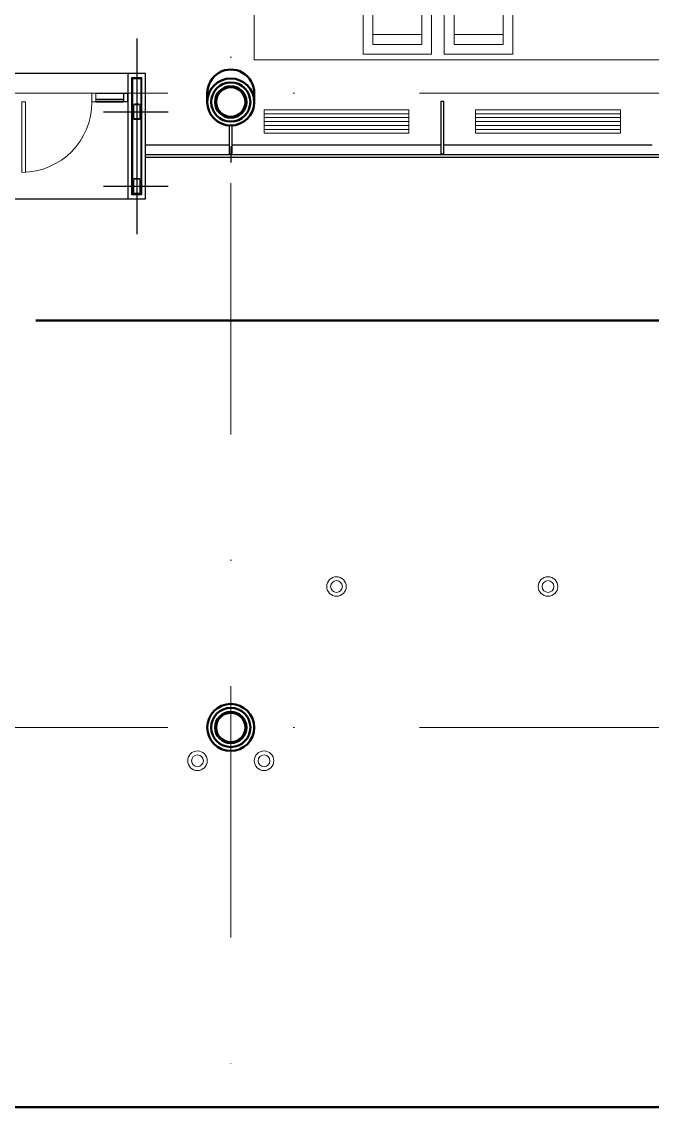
# Model space of a CAD drawing. Header units: inches. Extents: x -399 to 3145, y -842 to 1753.
# Drawn here: x 1189 to 1511, y -842 to -287 of the extents above; entities that cross this region are included whole.
import ezdxf

# ---------------------------------------------------------------- set-up
doc = ezdxf.new("R2010")
doc.units = ezdxf.units.IN
doc.header["$MEASUREMENT"] = 0
doc.linetypes.add('IMPORT-DGN Style 4 _2_', pattern=[256.963558, 128.401528, -64.200764, 0.160502, -64.200764])
for name, color, linetype, lineweight in [('Level 10', 7, 'Continuous', 9), ('Level 16', 7, 'Continuous', 9), ('Level 23', 7, 'Continuous', 9), ('Level 25', 7, 'Continuous', 9), ('Level 28', 7, 'Continuous', 9), ('Level 52', 7, 'Continuous', 9), ('Level 56', 7, 'Continuous', 9), ('Level 57', 7, 'Continuous', 9)]:
    doc.layers.add(name, color=color, linetype=linetype, lineweight=lineweight)

# ---------------------------------------------------------------- blocks, each defined once
blk = doc.blocks.new('1st-Floor-WCB_dwg_051201-825244-Level 1')
at = {"layer": 'Level 16', "flags": 128}
for points in [[(-12.192, 18.288), (-12.192, 9.144), (-12.192, 0), (-12.192, -9.144), (-12.192, -18.288)], [(-9.144, 18.288), (-9.144, 9.144), (-9.144, 0), (-9.144, -9.144), (-9.144, -18.288)], [(6.096, 24.384), (3.048, 24.384), (0, 24.384), (-3.048, 24.384), (-6.096, 24.384)], [(6.096, 21.336), (3.048, 21.336), (0, 21.336), (-3.048, 21.336), (-6.096, 21.336)], [(9.144, -18.288), (9.144, -9.144), (9.144, 0), (9.144, 9.144), (9.144, 18.288)], [(12.192, -18.288), (12.192, -9.144), (12.192, 0), (12.192, 9.144), (12.192, 18.288)], [(-6.096, -21.336), (-3.048, -21.336), (0, -21.336), (3.048, -21.336), (6.096, -21.336)], [(-6.096, -24.384), (-3.048, -24.384), (0, -24.384), (3.048, -24.384), (6.096, -24.384)]]:
    blk.add_lwpolyline(points, dxfattribs=at)
at = {"layer": 'Level 16'}
for centre, radius, start, end in [((-6.096, 18.288), 6.096, 90, 180), ((-6.096, 18.288), 3.048, 90, 180), ((6.096, 18.288), 6.096, 0, 90), ((6.096, 18.288), 3.048, 360, 90), ((-6.096, -18.288), 6.096, 180, 270), ((-6.096, -18.288), 3.048, 180, 270), ((6.096, -18.288), 3.048, 270, 0), ((6.096, -18.288), 6.096, 270, 360)]:
    blk.add_arc(centre, radius, start, end, dxfattribs=at)

msp = doc.modelspace()

# ---------------------------------------------------------------- linework, layer by layer
at = {"layer": 'Level 10', "color": 40, "linetype": 'IMPORT-DGN Style 4 _2_'}
for p, q in [((1296.07, 1685.81), (1296.07, -842)), ((3062.67, -324), (815.25, -324)), ((3062.67, -648), (815.25, -648))]:
    msp.add_line(p, q, dxfattribs=at)
at = {"layer": 'Level 16', "color": 50, "lineweight": 30}
for p, q in [((1248.07, -296), (1248.07, -396)), ((1243.57, -314), (1243.57, -378)), ((1227.19, -324), (1241.32, -324)), ((1227.19, -327), (1241.32, -327)), ((1241.32, -324), (1243.32, -324)), ((1241.32, -324), (1241.32, -328.5)), ((1243.32, -324), (1243.32, -328.5)), ((1227.19, -328), (1241.32, -328)), ((1227.19, -328.5), (1241.32, -328.5)), ((1243.32, -328.5), (1241.32, -328.5)), ((1403.32, -328), (1403.32, -354.99)), ((1403.32, -328), (1404.82, -328)), ((1404.82, -354.99), (1404.82, -328)), ((1231.07, -333.5), (1264.07, -333.5)), ((1252.57, -350.32), (1295.32, -350.32)), ((1296.07, -351), (1296.07, -359.37)), ((1296.82, -350.32), (1403.32, -350.32)), ((1404.82, -350.32), (1511.32, -350.32)), ((1403.32, -354.99), (1404.82, -354.99)), ((1231.07, -371.5), (1264.07, -371.5))]:
    msp.add_line(p, q, dxfattribs=at)
at = {"layer": 'Level 16', "color": 50, "lineweight": 30, "flags": 128}
for points in [[(1252.57, -356.63), (2374.07, -356.63), (2374.07, -280.49)], [(1252.57, -355.38), (2372.82, -355.38), (2372.82, -280.49)], [(1175.74, -378), (1243.57, -378), (1252.57, -378), (1252.57, -314), (1243.57, -314), (1024.57, -314), (1015.57, -314), (1015.57, -378), (1024.57, -378), (1092.4, -378)], [(1295.32, -340.49), (1295.32, -354.99), (1296.82, -354.99), (1296.82, -340.49)]]:
    msp.add_lwpolyline(points, dxfattribs=at)
for points in [[(1245.57, -316), (1250.57, -316), (1250.57, -376), (1245.57, -376)], [(1246.07, -316.5), (1250.07, -316.5), (1250.07, -375.5), (1246.07, -375.5)]]:
    msp.add_lwpolyline(points, close=True, dxfattribs=at)
at = {"layer": 'Level 23', "color": 40}
for p, q in [((1308.07, -127), (1308.07, -307)), ((1308.07, -307), (1932.07, -307))]:
    msp.add_line(p, q, dxfattribs=at)
at = {"layer": 'Level 25', "color": 2, "lineweight": 13}
for p, q in [((1225.2, -324), (1227.19, -324)), ((1225.2, -324), (1225.2, -328.5)), ((1227.19, -324), (1227.19, -328.5)), ((1227.19, -328.5), (1225.2, -328.5))]:
    msp.add_line(p, q, dxfattribs=at)
at = {"layer": 'Level 25', "color": 2, "lineweight": 13, "flags": 128}
msp.add_lwpolyline([(1189.45, -364.5), (1189.45, -328.5), (1191.2, -328.5), (1191.2, -364.46)], dxfattribs=at)
at = {"layer": 'Level 25', "color": 2, "lineweight": 13}
msp.add_arc((1189.2, -328.5), 36, 270.7958, 0, dxfattribs=at)
at = {"layer": 'Level 28', "color": 3, "lineweight": 50}
msp.add_line((1284.07, -323.91), (1284.07, -328.51), dxfattribs=at)
at = {"layer": 'Level 28', "color": 3, "lineweight": 50, "flags": 128}
for points in [[(952.07, -756), (992.07, -756), (992.07, -286.5), (952.07, -286.5), (952.07, -756), (952.07, -842), (2808.07, -842), (2808.07, 196)], [(2374.07, -359.37), (2374.07, -440.09), (1196.6, -440.09)]]:
    msp.add_lwpolyline(points, dxfattribs=at)
msp.add_lwpolyline([(1308.07, -328.51), (1308.07, -323.91)], close=True, dxfattribs=at)
at = {"layer": 'Level 28', "color": 3, "lineweight": 50}
for centre, radius in [((1296.07, -328.51), 12), ((1296.07, -328.51), 10), ((1296.07, -328.51), 8), ((1296.07, -328.51), 7.5), ((1296.07, -648), 12), ((1296.07, -648), 10), ((1296.07, -648), 8), ((1296.07, -648), 7.5)]:
    msp.add_circle(centre, radius, dxfattribs=at)
msp.add_arc((1296.07, -323.91), 12, 359.5644, 180.4356, dxfattribs=at)
at = {"layer": 'Level 52', "color": 150, "lineweight": 13}
for p, q in [((1393.63, -294.11), (1368.63, -294.11)), ((1435.13, -294.11), (1410.13, -294.11))]:
    msp.add_line(p, q, dxfattribs=at)
at = {"layer": 'Level 52', "color": 150, "lineweight": 13, "flags": 128}
for points in [[(1363.63, -271.61), (1398.63, -271.61), (1398.63, -304.11), (1363.63, -304.11)], [(1405.13, -271.61), (1440.13, -271.61), (1440.13, -304.11), (1405.13, -304.11)]]:
    msp.add_lwpolyline(points, close=True, dxfattribs=at)
for points in [[(1393.63, -271.61), (1393.63, -299.11), (1368.63, -299.11), (1368.63, -271.61)], [(1435.13, -271.61), (1435.13, -299.11), (1410.13, -299.11), (1410.13, -271.61)]]:
    msp.add_lwpolyline(points, dxfattribs=at)
at = {"layer": 'Level 56', "color": 4, "lineweight": 13}
for centre, radius in [((1350.07, -576), 5), ((1458.07, -576), 5), ((1350.07, -576), 3), ((1458.07, -576), 3), ((1279.07, -665), 5), ((1279.07, -665), 3), ((1313.07, -665), 5), ((1313.07, -665), 3)]:
    msp.add_circle(centre, radius, dxfattribs=at)
at = {"layer": 'Level 57', "color": 2, "lineweight": 13}
for p, q in [((1387.07, -332.5), (1313.07, -332.5)), ((1313.07, -332.5), (1313.07, -344.5)), ((1387.07, -344.5), (1387.07, -332.5)), ((1421.07, -344.5), (1421.07, -332.5)), ((1421.07, -332.5), (1495.07, -332.5)), ((1495.07, -344.5), (1495.07, -332.5)), ((1313.07, -334.5), (1387.07, -334.5)), ((1313.07, -336.5), (1387.07, -336.5)), ((1495.07, -334.5), (1421.07, -334.5)), ((1495.07, -336.5), (1421.07, -336.5)), ((1313.07, -338.5), (1387.07, -338.5)), ((1313.07, -340.5), (1387.07, -340.5)), ((1313.07, -342.5), (1387.07, -342.5)), ((1495.07, -338.5), (1421.07, -338.5)), ((1495.07, -340.5), (1421.07, -340.5)), ((1495.07, -342.5), (1421.07, -342.5)), ((1387.07, -344.5), (1313.07, -344.5)), ((1421.07, -344.5), (1495.07, -344.5))]:
    msp.add_line(p, q, dxfattribs=at)

# ---------------------------------------------------------------- block references
at = {"extrusion": (0, 0, -1), "xscale": 0.1640419947506442, "yscale": 0.1640419947506442, "zscale": -0.1640419947506442}
for p in [(-1248.07, -333.5), (-1248.07, -371.5)]:
    msp.add_blockref('1st-Floor-WCB_dwg_051201-825244-Level 1', p, dxfattribs=at)

doc.saveas('drawing.dxf')
